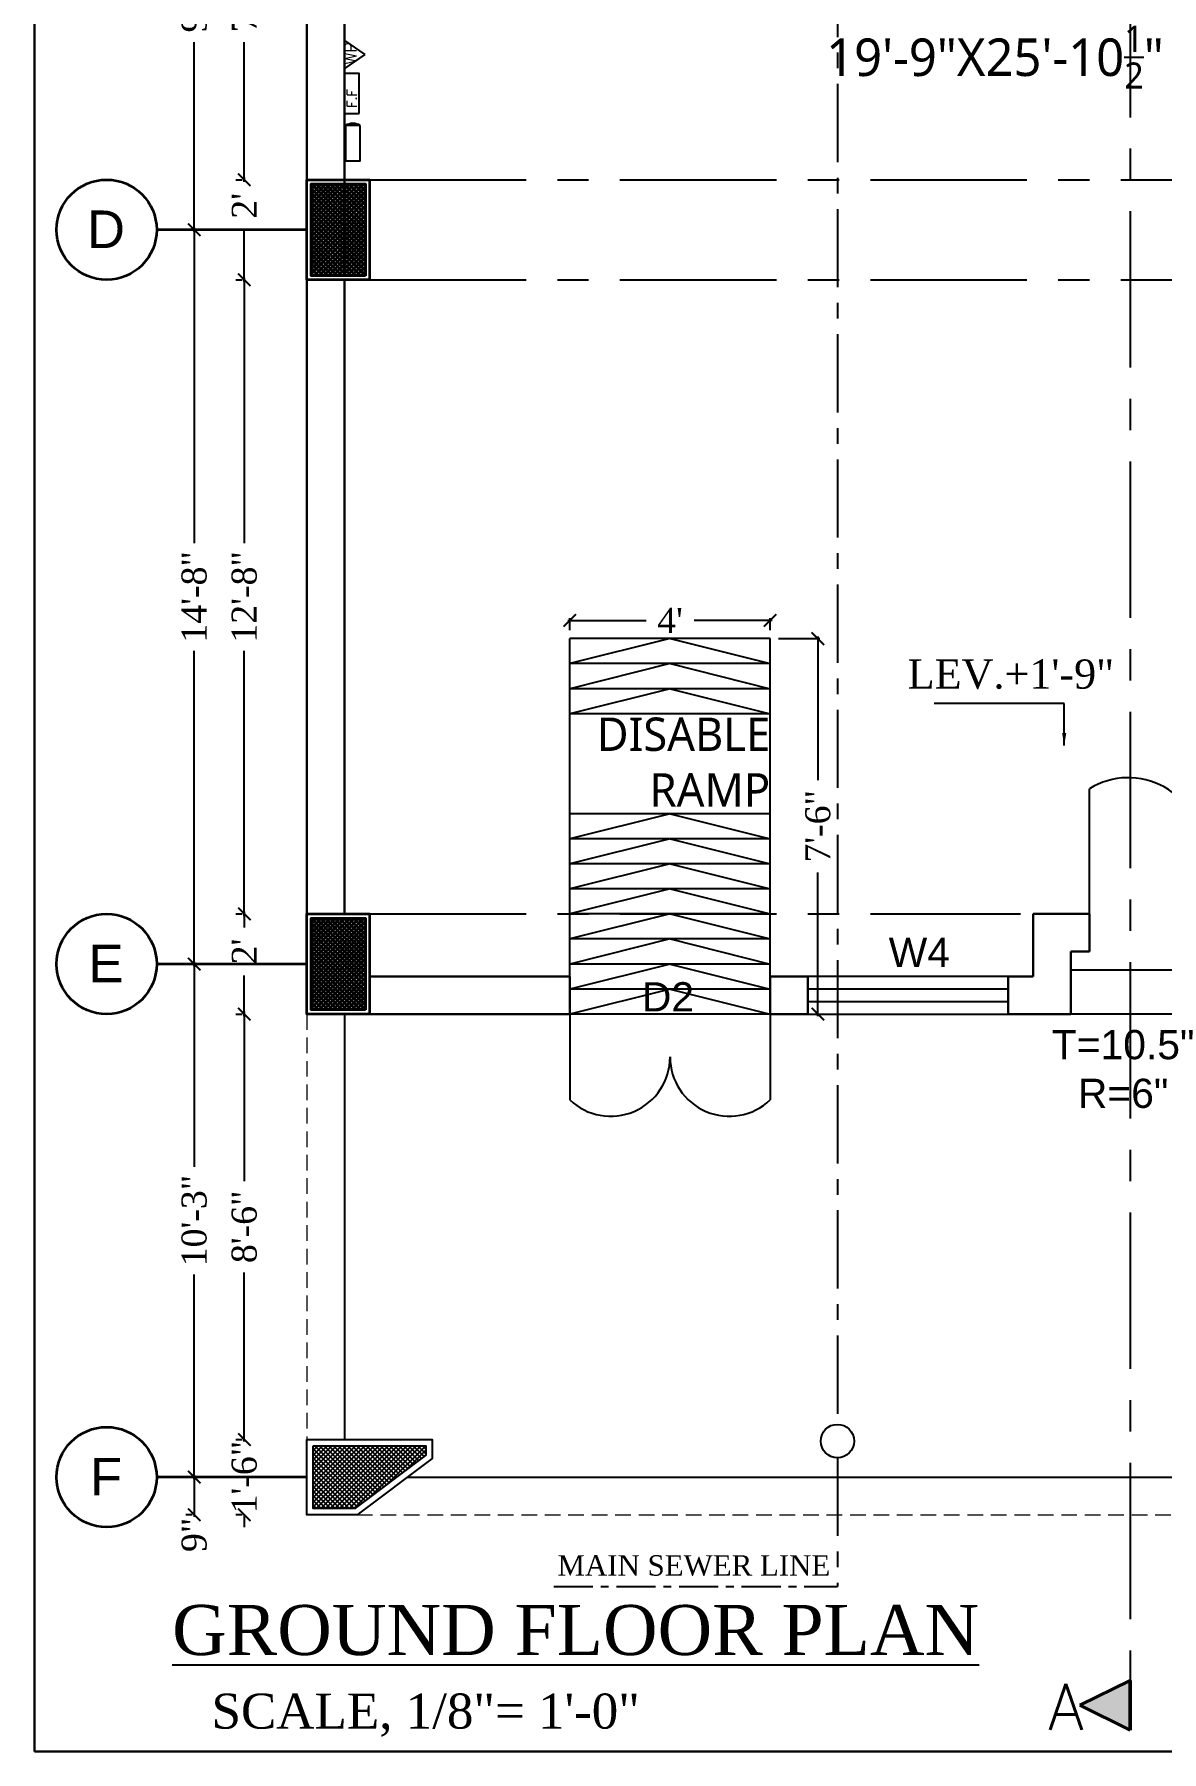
# Model space of a CAD drawing. Header units: inches. Extents: x 137014 to 144844, y -150241 to -148176.
# Drawn here: x 139129.5 to 139399.6, y -150221.1 to -149809.4 of the extents above; entities that cross this region are included whole.
import ezdxf

# ---------------------------------------------------------------- set-up
doc = ezdxf.new("R2010")
doc.units = ezdxf.units.IN
doc.header["$LTSCALE"] = 15
doc.header["$MEASUREMENT"] = 0
doc.header["$PDMODE"] = 2
for name, pattern in [('CENTER', [2, 1.25, -0.25, 0.25, -0.25]), ('DASHEDX2', [1.5, 1, -0.5]), ('HIDDEN', [0.375, 0.25, -0.125])]:
    doc.linetypes.add(name, pattern=pattern)
doc.layers.get('0').update_dxf_attribs({"linetype": 'CONTINUOUS'})
doc.layers.get('Defpoints').update_dxf_attribs({"linetype": 'CONTINUOUS'})
for name, color, linetype in [('COLUMN', 4, 'CONTINUOUS'), ('Column Hatch', 32, 'CONTINUOUS'), ('dimenion', 8, 'CONTINUOUS'), ('door', 74, 'CONTINUOUS'), ('dooted', 7, 'DASHEDX2'), ('HATCH', 252, 'CONTINUOUS'), ('stair', 31, 'CONTINUOUS'), ('TEXT', 2, 'CONTINUOUS'), ('TXT', 3, 'CONTINUOUS'), ('WINDOW', 140, 'CONTINUOUS')]:
    doc.layers.add(name, color=color, linetype=linetype)
for name, color, linetype, lineweight in [('DIMENSION', 251, 'CONTINUOUS', 15), ('DOTTED', 255, 'HIDDEN', 5), ('tex2', 2, 'CONTINUOUS', 0), ('WALL', 1, 'CONTINUOUS', 30), ('WALLS', 1, 'CONTINUOUS', 50)]:
    doc.layers.add(name, color=color, linetype=linetype, lineweight=lineweight)
doc.styles.add('arial', font='times.ttf')
doc.styles.add('ROMANS', font='romans.shx')
doc.styles.get("Standard").update_dxf_attribs({"font": 'romand.shx', "height": 8})
doc.styles.add('times', font='times.ttf', dxfattribs={"height": 6})
doc.styles.add('TIMES NEW ROMAN', font='times.ttf')
doc.dimstyles.new('ms-4', dxfattribs={"dimscale": 96, "dimtxt": 0.0625, "dimasz": 0.03125, "dimexe": 0.03125, "dimexo": 0.03125, "dimgap": 0.02, "dimtad": 0, "dimdec": 1, "dimzin": 0, "dimdsep": 46, "dimlunit": 4, "dimtxsty": 'arial', "dimblk": 'ARCHTICK', "dimcen": 0.09, "dimdle": 0.03125, "dimclrt": 3, "dimadec": 0, "dimazin": 0, "dimtfac": 1, "dimtdec": 1, "dimtofl": 0, "dimtmove": 2, "dimatfit": 3, "dimfxl": 1, "dimtolj": 1, "dimtzin": 0, "dimarcsym": 0})
doc.dimstyles.new('NAUMAN', dxfattribs={"dimtxt": 7, "dimasz": 3, "dimexe": 0.5, "dimexo": 2, "dimgap": 3, "dimtad": 0, "dimdec": 1, "dimzin": 0, "dimdsep": 46, "dimlunit": 4, "dimtxsty": 'times', "dimblk1": 'ARCHTICK', "dimblk2": 'ARCHTICK', "dimsah": 1, "dimcen": 0, "dimdle": 0.5, "dimclrd": 256, "dimclre": 256, "dimclrt": 2, "dimadec": 0, "dimazin": 0, "dimtfac": 1, "dimtdec": 1, "dimtix": 1, "dimtofl": 0, "dimtmove": 1, "dimatfit": 3, "dimldrblk": 'ARCHTICK', "dimfxl": 4, "dimtolj": 1, "dimtzin": 0, "dimarcsym": 0})

# ---------------------------------------------------------------- blocks, each defined once
blk = doc.blocks.new('_ARCHTICK')
at = {"color": 0, "linetype": 'ByBlock', "const_width": 0.15}
blk.add_lwpolyline([(-0.5, -0.5), (0.5, 0.5)], dxfattribs=at)
blk = doc.blocks.new('*D1024')
at = {"layer": 'Defpoints', "color": 0, "ltscale": 5, "transparency": 16777216}
for p in [(139305.81, -149954.28), (139317.24, -149954.28), (139305.81, -150044.28)]:
    blk.add_point(p, dxfattribs=at)
at = {"layer": 'dimenion', "lineweight": -2, "ltscale": 5, "transparency": 16777216}
for p, q in [((139307.81, -149954.28), (139317.74, -149954.28)), ((139317.24, -149953.78), (139317.24, -149988.23)), ((139317.24, -150044.78), (139317.24, -150010.34)), ((139307.81, -150044.28), (139317.74, -150044.28))]:
    blk.add_line(p, q, dxfattribs=at)
at = {"layer": 'dimenion', "lineweight": -2, "ltscale": 5, "transparency": 16777216, "xscale": 3, "yscale": 3, "zscale": 3}
for p, rotation in [((139317.24, -149954.28), 90), ((139317.24, -150044.28), 270)]:
    blk.add_blockref('_ARCHTICK', p, dxfattribs=dict(at, rotation=rotation))
at = {"layer": 'dimenion', "color": 2, "ltscale": 5, "transparency": 16777216, "insert": (139317.24, -149999.28), "char_height": 6, "attachment_point": 5, "rotation": 90, "style": 'times'}
blk.add_mtext('\\A1;7\'-6"', dxfattribs=at)
blk = doc.blocks.new('*D1025')
at = {"layer": 'Defpoints', "color": 0, "ltscale": 5, "transparency": 16777216}
for p in [(139257.81, -149949.92), (139257.81, -149954.28), (139305.81, -149954.28)]:
    blk.add_point(p, dxfattribs=at)
at = {"layer": 'dimenion', "lineweight": -2, "ltscale": 5, "transparency": 16777216}
for p, q in [((139257.31, -149949.92), (139276.06, -149949.92)), ((139257.81, -149952.28), (139257.81, -149949.42)), ((139306.31, -149949.92), (139287.57, -149949.92)), ((139305.81, -149952.28), (139305.81, -149949.42))]:
    blk.add_line(p, q, dxfattribs=at)
at = {"layer": 'dimenion', "lineweight": -2, "ltscale": 5, "transparency": 16777216, "xscale": 3, "yscale": 3, "zscale": 3, "rotation": 180}
blk.add_blockref('_ARCHTICK', (139257.81, -149949.92), dxfattribs=at)
at = {"layer": 'dimenion', "lineweight": -2, "ltscale": 5, "transparency": 16777216, "xscale": 3, "yscale": 3, "zscale": 3}
blk.add_blockref('_ARCHTICK', (139305.81, -149949.92), dxfattribs=at)
at = {"layer": 'dimenion', "color": 2, "ltscale": 5, "transparency": 16777216, "insert": (139281.81, -149949.92), "char_height": 6, "attachment_point": 5, "style": 'times'}
blk.add_mtext("\\A1;4'", dxfattribs=at)
blk = doc.blocks.new('*D901')
at = {"layer": 'Defpoints', "color": 0, "ltscale": 5, "transparency": 16777216}
for p in [(139167.81, -149744.28), (139167.81, -149856.28), (139167.81, -149856.28)]:
    blk.add_point(p, dxfattribs=at)
at = {"layer": 'HATCH', "lineweight": -2, "ltscale": 5, "transparency": 16777216}
for p, q in [((139165.81, -149744.28), (139167.31, -149744.28)), ((139167.81, -149743.78), (139167.81, -149789.24)), ((139167.81, -149856.78), (139167.81, -149811.33)), ((139165.81, -149856.28), (139167.31, -149856.28))]:
    blk.add_line(p, q, dxfattribs=at)
at = {"layer": 'HATCH', "lineweight": -2, "ltscale": 5, "transparency": 16777216, "xscale": 3, "yscale": 3, "zscale": 3}
for p, rotation in [((139167.81, -149744.28), 90), ((139167.81, -149856.28), 270)]:
    blk.add_blockref('_ARCHTICK', p, dxfattribs=dict(at, rotation=rotation))
at = {"layer": 'HATCH', "color": 2, "ltscale": 5, "transparency": 16777216, "insert": (139167.81, -149800.28), "char_height": 6, "attachment_point": 5, "rotation": 90, "style": 'times'}
blk.add_mtext('\\A1;9\'-4"', dxfattribs=at)
blk = doc.blocks.new('*D902')
at = {"layer": 'Defpoints', "color": 0, "ltscale": 5, "transparency": 16777216}
for p in [(139167.81, -149856.28), (139167.81, -150032.28), (139167.81, -150032.28)]:
    blk.add_point(p, dxfattribs=at)
at = {"layer": 'HATCH', "lineweight": -2, "ltscale": 5, "transparency": 16777216}
for p, q in [((139165.81, -149856.28), (139167.31, -149856.28)), ((139167.81, -149855.78), (139167.81, -149931.37)), ((139167.81, -150032.78), (139167.81, -149957.2)), ((139165.81, -150032.28), (139167.31, -150032.28))]:
    blk.add_line(p, q, dxfattribs=at)
at = {"layer": 'HATCH', "lineweight": -2, "ltscale": 5, "transparency": 16777216, "xscale": 3, "yscale": 3, "zscale": 3}
for p, rotation in [((139167.81, -149856.28), 90), ((139167.81, -150032.28), 270)]:
    blk.add_blockref('_ARCHTICK', p, dxfattribs=dict(at, rotation=rotation))
at = {"layer": 'HATCH', "color": 2, "ltscale": 5, "transparency": 16777216, "insert": (139167.81, -149944.28), "char_height": 6, "attachment_point": 5, "rotation": 90, "style": 'times'}
blk.add_mtext('\\A1;14\'-8"', dxfattribs=at)
blk = doc.blocks.new('*D903')
at = {"layer": 'Defpoints', "color": 0, "ltscale": 5, "transparency": 16777216}
for p in [(139167.81, -150032.28), (139167.81, -150155.28), (139167.81, -150155.28)]:
    blk.add_point(p, dxfattribs=at)
at = {"layer": 'HATCH', "lineweight": -2, "ltscale": 5, "transparency": 16777216}
for p, q in [((139165.81, -150032.28), (139167.31, -150032.28)), ((139167.81, -150031.78), (139167.81, -150080.87)), ((139167.81, -150155.78), (139167.81, -150106.7)), ((139165.81, -150155.28), (139167.31, -150155.28))]:
    blk.add_line(p, q, dxfattribs=at)
at = {"layer": 'HATCH', "lineweight": -2, "ltscale": 5, "transparency": 16777216, "xscale": 3, "yscale": 3, "zscale": 3}
for p, rotation in [((139167.81, -150032.28), 90), ((139167.81, -150155.28), 270)]:
    blk.add_blockref('_ARCHTICK', p, dxfattribs=dict(at, rotation=rotation))
at = {"layer": 'HATCH', "color": 2, "ltscale": 5, "transparency": 16777216, "insert": (139167.81, -150093.78), "char_height": 6, "attachment_point": 5, "rotation": 90, "style": 'times'}
blk.add_mtext('\\A1;10\'-3"', dxfattribs=at)
blk = doc.blocks.new('*D904')
at = {"layer": 'Defpoints', "color": 0, "ltscale": 5, "transparency": 16777216}
for p in [(139167.81, -150155.28), (139167.81, -150164.28), (139167.81, -150164.28)]:
    blk.add_point(p, dxfattribs=at)
at = {"layer": 'HATCH', "lineweight": -2, "ltscale": 5, "transparency": 16777216}
for p, q in [((139165.81, -150155.28), (139167.31, -150155.28)), ((139167.81, -150154.78), (139167.81, -150164.78)), ((139165.81, -150164.28), (139167.31, -150164.28))]:
    blk.add_line(p, q, dxfattribs=at)
at = {"layer": 'HATCH', "lineweight": -2, "ltscale": 5, "transparency": 16777216, "xscale": 3, "yscale": 3, "zscale": 3}
for p, rotation in [((139167.81, -150155.28), 90), ((139167.81, -150164.28), 270)]:
    blk.add_blockref('_ARCHTICK', p, dxfattribs=dict(at, rotation=rotation))
at = {"layer": 'HATCH', "color": 2, "ltscale": 5, "transparency": 16777216, "insert": (139167.81, -150169.13), "char_height": 6, "attachment_point": 5, "rotation": 90, "style": 'times'}
blk.add_mtext('\\A1;9"', dxfattribs=at)
blk = doc.blocks.new('*D910')
at = {"layer": 'Defpoints', "color": 0, "ltscale": 5, "transparency": 16777216}
for p in [(139179.81, -149756.28), (139179.81, -149844.28), (139179.81, -149844.28)]:
    blk.add_point(p, dxfattribs=at)
at = {"layer": 'HATCH', "lineweight": -2, "ltscale": 5, "transparency": 16777216}
for p, q in [((139177.81, -149756.28), (139179.31, -149756.28)), ((139179.81, -149755.78), (139179.81, -149789.23)), ((139179.81, -149844.78), (139179.81, -149811.34)), ((139177.81, -149844.28), (139179.31, -149844.28))]:
    blk.add_line(p, q, dxfattribs=at)
at = {"layer": 'HATCH', "lineweight": -2, "ltscale": 5, "transparency": 16777216, "xscale": 3, "yscale": 3, "zscale": 3}
for p, rotation in [((139179.81, -149756.28), 90), ((139179.81, -149844.28), 270)]:
    blk.add_blockref('_ARCHTICK', p, dxfattribs=dict(at, rotation=rotation))
at = {"layer": 'HATCH', "color": 2, "ltscale": 5, "transparency": 16777216, "insert": (139179.81, -149800.28), "char_height": 6, "attachment_point": 5, "rotation": 90, "style": 'times'}
blk.add_mtext('\\A1;7\'-4"', dxfattribs=at)
blk = doc.blocks.new('*D911')
at = {"layer": 'Defpoints', "color": 0, "ltscale": 5, "transparency": 16777216}
for p in [(139179.81, -149844.28), (139179.81, -149868.28), (139179.81, -149868.28)]:
    blk.add_point(p, dxfattribs=at)
at = {"layer": 'HATCH', "lineweight": -2, "ltscale": 5, "transparency": 16777216}
for p, q in [((139177.81, -149844.28), (139179.31, -149844.28)), ((139179.81, -149843.78), (139179.81, -149844.81)), ((139179.81, -149868.78), (139179.81, -149856.27)), ((139177.81, -149868.28), (139179.31, -149868.28))]:
    blk.add_line(p, q, dxfattribs=at)
at = {"layer": 'HATCH', "lineweight": -2, "ltscale": 5, "transparency": 16777216, "xscale": 3, "yscale": 3, "zscale": 3}
for p, rotation in [((139179.81, -149844.28), 90), ((139179.81, -149868.28), 270)]:
    blk.add_blockref('_ARCHTICK', p, dxfattribs=dict(at, rotation=rotation))
at = {"layer": 'HATCH', "color": 2, "ltscale": 5, "transparency": 16777216, "insert": (139179.81, -149850.54), "char_height": 6, "attachment_point": 5, "rotation": 90, "style": 'times'}
blk.add_mtext("\\A1;2'", dxfattribs=at)
blk = doc.blocks.new('*D912')
at = {"layer": 'Defpoints', "color": 0, "ltscale": 5, "transparency": 16777216}
for p in [(139179.81, -149868.28), (139179.81, -150020.28), (139179.81, -150020.28)]:
    blk.add_point(p, dxfattribs=at)
at = {"layer": 'HATCH', "lineweight": -2, "ltscale": 5, "transparency": 16777216}
for p, q in [((139177.81, -149868.28), (139179.31, -149868.28)), ((139179.81, -149867.78), (139179.81, -149931.37)), ((139179.81, -150020.78), (139179.81, -149957.2)), ((139177.81, -150020.28), (139179.31, -150020.28))]:
    blk.add_line(p, q, dxfattribs=at)
at = {"layer": 'HATCH', "lineweight": -2, "ltscale": 5, "transparency": 16777216, "xscale": 3, "yscale": 3, "zscale": 3}
for p, rotation in [((139179.81, -149868.28), 90), ((139179.81, -150020.28), 270)]:
    blk.add_blockref('_ARCHTICK', p, dxfattribs=dict(at, rotation=rotation))
at = {"layer": 'HATCH', "color": 2, "ltscale": 5, "transparency": 16777216, "insert": (139179.81, -149944.28), "char_height": 6, "attachment_point": 5, "rotation": 90, "style": 'times'}
blk.add_mtext('\\A1;12\'-8"', dxfattribs=at)
blk = doc.blocks.new('*D913')
at = {"layer": 'Defpoints', "color": 0, "ltscale": 5, "transparency": 16777216}
for p in [(139179.81, -150020.28), (139179.81, -150044.28), (139179.81, -150044.28)]:
    blk.add_point(p, dxfattribs=at)
at = {"layer": 'HATCH', "lineweight": -2, "ltscale": 5, "transparency": 16777216}
for p, q in [((139177.81, -150020.28), (139179.31, -150020.28)), ((139179.81, -150019.78), (139179.81, -150023.56)), ((139179.81, -150044.78), (139179.81, -150035.01)), ((139177.81, -150044.28), (139179.31, -150044.28))]:
    blk.add_line(p, q, dxfattribs=at)
at = {"layer": 'HATCH', "lineweight": -2, "ltscale": 5, "transparency": 16777216, "xscale": 3, "yscale": 3, "zscale": 3}
for p, rotation in [((139179.81, -150020.28), 90), ((139179.81, -150044.28), 270)]:
    blk.add_blockref('_ARCHTICK', p, dxfattribs=dict(at, rotation=rotation))
at = {"layer": 'HATCH', "color": 2, "ltscale": 5, "transparency": 16777216, "insert": (139179.81, -150029.28), "char_height": 6, "attachment_point": 5, "rotation": 90, "style": 'times'}
blk.add_mtext("\\A1;2'", dxfattribs=at)
blk = doc.blocks.new('*D914')
at = {"layer": 'Defpoints', "color": 0, "ltscale": 5, "transparency": 16777216}
for p in [(139179.81, -150044.28), (139179.81, -150146.28), (139179.81, -150146.28)]:
    blk.add_point(p, dxfattribs=at)
at = {"layer": 'HATCH', "lineweight": -2, "ltscale": 5, "transparency": 16777216}
for p, q in [((139177.81, -150044.28), (139179.31, -150044.28)), ((139179.81, -150043.78), (139179.81, -150084.33)), ((139179.81, -150146.78), (139179.81, -150106.23)), ((139177.81, -150146.28), (139179.31, -150146.28))]:
    blk.add_line(p, q, dxfattribs=at)
at = {"layer": 'HATCH', "lineweight": -2, "ltscale": 5, "transparency": 16777216, "xscale": 3, "yscale": 3, "zscale": 3}
for p, rotation in [((139179.81, -150044.28), 90), ((139179.81, -150146.28), 270)]:
    blk.add_blockref('_ARCHTICK', p, dxfattribs=dict(at, rotation=rotation))
at = {"layer": 'HATCH', "color": 2, "ltscale": 5, "transparency": 16777216, "insert": (139179.81, -150095.28), "char_height": 6, "attachment_point": 5, "rotation": 90, "style": 'times'}
blk.add_mtext('\\A1;8\'-6"', dxfattribs=at)
blk = doc.blocks.new('*D915')
at = {"layer": 'Defpoints', "color": 0, "ltscale": 5, "transparency": 16777216}
for p in [(139179.81, -150146.28), (139179.81, -150164.28), (139179.81, -150164.28)]:
    blk.add_point(p, dxfattribs=at)
at = {"layer": 'HATCH', "lineweight": -2, "ltscale": 5, "transparency": 16777216}
for p, q in [((139179.81, -150146.28), (139179.81, -150143.28)), ((139177.81, -150146.28), (139179.31, -150146.28)), ((139177.81, -150164.28), (139179.31, -150164.28)), ((139179.81, -150164.28), (139179.81, -150167.28))]:
    blk.add_line(p, q, dxfattribs=at)
at = {"layer": 'HATCH', "lineweight": -2, "ltscale": 5, "transparency": 16777216, "xscale": 3, "yscale": 3, "zscale": 3}
for p, rotation in [((139179.81, -150146.28), 270), ((139179.81, -150164.28), 90)]:
    blk.add_blockref('_ARCHTICK', p, dxfattribs=dict(at, rotation=rotation))
at = {"layer": 'HATCH', "color": 2, "ltscale": 5, "transparency": 16777216, "insert": (139179.81, -150155.28), "char_height": 6, "attachment_point": 5, "rotation": 90, "style": 'times'}
blk.add_mtext('\\A1;1\'-6"', dxfattribs=at)

msp = doc.modelspace()

# ---------------------------------------------------------------- hatches: boundary and pattern name
msp.add_hatch(color=256).paths.add_polyline_path([(139207.60079, -149831.28685), (139204.03418, -149831.28685, -0.26545942)])
at = {"layer": 'Column Hatch', "lineweight": 35}
h = msp.add_hatch(dxfattribs=at)
h.set_pattern_fill('ANSI37', color=256, scale=0.25)
h.set_pattern_definition([(45, (139542.8148, -149844.28335), (-0.561266, 0.561266), []), (135, (139542.8148, -149844.28335), (-0.561266, -0.561266), [])])
h.paths.add_polyline_path([(139208.81484, -149867.28335), (139195.81484, -149867.28335), (139195.81484, -149845.28335), (139208.81484, -149845.28335)])
h = msp.add_hatch(dxfattribs=at)
h.set_pattern_fill('ANSI37', color=256, scale=0.25)
h.set_pattern_definition([(45, (139542.8148, -150020.28335), (-0.561266, 0.561266), []), (135, (139542.8148, -150020.28335), (-0.561266, -0.561266), [])])
h.paths.add_polyline_path([(139208.81484, -150043.28335), (139195.81484, -150043.28335), (139195.81484, -150021.28335), (139208.81484, -150021.28335)])
at = {"layer": 'Column Hatch'}
h = msp.add_hatch(dxfattribs=at)
h.set_pattern_fill('ANSI37', color=256, scale=0.25)
h.set_pattern_definition([(45, (111053.51634, -150784.0683), (-0.561266008, 0.561266008), []), (135, (111053.51634, -150784.0683), (-0.561266008, -0.561266008), [])])
edge = h.paths.add_edge_path(flags=16)
edge.add_arc((139200.81484, -150155.28335), 0.01076, 180, 540, ccw=False)
h.paths.add_polyline_path([(139196.31484, -150147.78335), (139223.31484, -150147.78335), (139223.31484, -150150.03335), (139206.31484, -150162.78335), (139196.31484, -150162.78335)])
at = {"layer": 'DIMENSION', "ltscale": 5}
msp.add_hatch(color=256, dxfattribs=at).paths.add_polyline_path([(139379.99432, -150209.96263), (139392.02182, -150215.89934), (139392.02182, -150204.02593)])

# ---------------------------------------------------------------- linework, layer by layer
at = {"ltscale": 0.22}
for p, q in [((139203.81484, -149817.59576), (139203.81484, -149810.89315)), ((139203.81484, -149810.89315), (139208.70297, -149814.24445)), ((139208.70297, -149814.24445), (139203.81484, -149817.59576))]:
    msp.add_line(p, q, dxfattribs=at)
msp.add_lwpolyline([(139207.30912, -149828.4372), (139207.30912, -149818.83423), (139203.81484, -149818.83423), (139203.81484, -149828.4372)], close=True, dxfattribs=at)
msp.add_lwpolyline([(139207.60079, -149831.28685), (139204.03418, -149831.28685), (139204.03418, -149839.79103), (139207.60079, -149839.79103)], close=True)
at = {"ltscale": 5}
msp.add_circle((139321.92556, -150146.63109), 4, dxfattribs=at)
msp.add_arc((139205.81749, -149834.40905), 3.5956, 60.2663603, 119.7336397)
at = {"layer": 'COLUMN', "lineweight": 35}
for p, q in [((139194.81484, -149856.28335), (139158.81484, -149856.28335)), ((139194.81484, -150032.28335), (139158.81484, -150032.28335)), ((139194.81484, -150155.28335), (139158.81484, -150155.28335))]:
    msp.add_line(p, q, dxfattribs=at)
for points in [[(139209.81484, -149868.28335), (139194.81484, -149868.28335), (139194.81484, -149844.28335), (139209.81484, -149844.28335)], [(139209.81484, -150044.28335), (139194.81484, -150044.28335), (139194.81484, -150020.28335), (139209.81484, -150020.28335)]]:
    msp.add_lwpolyline(points, close=True, dxfattribs=at)
at = {"layer": 'COLUMN'}
msp.add_lwpolyline([(139194.81484, -150146.28335), (139224.81484, -150146.28335), (139224.81484, -150150.78335), (139206.81484, -150164.28335), (139194.81484, -150164.28335), (139194.81484, -150146.28335)], dxfattribs=at)
at = {"layer": 'COLUMN', "lineweight": 35}
for centre in [(139146.81484, -149856.28335), (139146.81484, -150032.28335), (139146.81484, -150155.28335)]:
    msp.add_circle(centre, 12, dxfattribs=at)
at = {"layer": 'Column Hatch', "lineweight": 35}
for points in [[(139208.81484, -149867.28335), (139195.81484, -149867.28335), (139195.81484, -149845.28335), (139208.81484, -149845.28335)], [(139208.81484, -150043.28335), (139195.81484, -150043.28335), (139195.81484, -150021.28335), (139208.81484, -150021.28335)]]:
    msp.add_lwpolyline(points, close=True, dxfattribs=at)
at = {"layer": 'Column Hatch'}
msp.add_lwpolyline([(139196.31484, -150147.78335), (139223.31484, -150147.78335), (139223.31484, -150150.03335), (139206.31484, -150162.78335), (139196.31484, -150162.78335)], close=True, dxfattribs=at)
at = {"layer": 'door'}
for p, q in [((139257.81484, -150044.28335), (139257.81484, -150064.85478)), ((139305.81484, -150044.28335), (139305.81484, -150064.85478))]:
    msp.add_line(p, q, dxfattribs=at)
for centre, start, end in [((139267.61075, -150054.56906), 226.397181, 0), ((139296.01892, -150054.56906), 180, 313.602819)]:
    msp.add_arc(centre, 14.20408, start, end, dxfattribs=at)
at = {"layer": 'dooted', "linetype": 'CENTER', "ltscale": 2}
for p, q in [((139392.02182, -149431.83098), (139392.02182, -150215.89934)), ((139209.81484, -149844.28335), (139545.81484, -149844.28335)), ((139209.81484, -149868.28335), (139545.81484, -149868.28335)), ((139209.81484, -150020.28335), (139365.81484, -150020.28335))]:
    msp.add_line(p, q, dxfattribs=at)
at = {"layer": 'dooted', "linetype": 'CENTER'}
for p, q in [((139321.92556, -149611.32468), (139321.92556, -150142.63109)), ((139321.92556, -150150.63109), (139321.92556, -150181.50955))]:
    msp.add_line(p, q, dxfattribs=at)
at = {"layer": 'dooted', "linetype": 'CENTER', "ltscale": 0.5}
msp.add_line((139253.96325, -150181.50955), (139321.92556, -150181.50955), dxfattribs=at)
at = {"layer": 'DOTTED'}
for p, q in [((139194.81484, -150044.28335), (139194.81484, -150146.28335)), ((139206.81484, -150164.28335), (139542.81484, -150164.28335))]:
    msp.add_line(p, q, dxfattribs=at)
at = {"layer": 'stair'}
for p, q in [((139203.81484, -150044.28335), (139203.81484, -150146.28335)), ((139218.81484, -150155.28335), (139530.81484, -150155.28335))]:
    msp.add_line(p, q, dxfattribs=at)
at = {"layer": 'WALL', "ltscale": 3}
msp.add_line((139129.51063, -148370.08812), (139129.51063, -150221.08812), dxfattribs=at)
at = {"layer": 'WALL'}
for p, q in [((139194.81484, -149756.28335), (139194.81484, -149866.53335)), ((139203.81484, -149756.28335), (139203.81484, -149866.53335)), ((139203.81484, -149824.0759), (139203.81484, -149815.0759)), ((139194.81484, -149868.28335), (139194.81484, -150020.28335)), ((139203.81484, -149868.28335), (139203.81484, -150020.28335)), ((139368.81484, -150020.28335), (139368.81484, -150035.28335)), ((139382.31484, -150020.28335), (139368.81484, -150020.28335)), ((139382.31484, -150020.28335), (139382.31484, -150029.28335)), ((139377.81484, -150029.28335), (139377.81484, -150044.28335)), ((139382.31484, -150029.28335), (139377.81484, -150029.28335)), ((139257.81484, -150035.28335), (139209.81484, -150035.28335)), ((139257.81484, -150035.28335), (139257.81484, -150044.28335)), ((139314.81484, -150035.28335), (139305.81484, -150035.28335)), ((139305.81484, -150035.28335), (139305.81484, -150044.28335)), ((139314.81484, -150035.28335), (139314.81484, -150044.28335)), ((139368.81484, -150035.28335), (139362.81484, -150035.28335)), ((139362.81484, -150035.28335), (139362.81484, -150044.28335)), ((139209.81484, -150044.28335), (139257.81484, -150044.28335)), ((139305.81484, -150044.28335), (139314.81484, -150044.28335)), ((139362.81484, -150044.28335), (139377.81484, -150044.28335)), ((139129.51063, -150221.08812), (141865.51063, -150221.08812))]:
    msp.add_line(p, q, dxfattribs=at)
at = {"layer": 'WALLS', "ltscale": 5}
for p, q in [((139379.99432, -150209.96263), (139392.02182, -150204.02593)), ((139392.02182, -150215.89934), (139392.02182, -150204.02593)), ((139392.02182, -150215.89934), (139379.99432, -150209.96263))]:
    msp.add_line(p, q, dxfattribs=at)
at = {"layer": 'WINDOW'}
for p, q in [((139305.81484, -149954.28335), (139257.81484, -149954.28335)), ((139257.81484, -150035.28335), (139257.81484, -149954.28335)), ((139281.81484, -149954.28335), (139257.81484, -149960.28335)), ((139281.81484, -149954.28335), (139305.81484, -149960.28335)), ((139305.81484, -150035.28335), (139305.81484, -149954.28335)), ((139305.81484, -149960.28335), (139257.81484, -149960.28335)), ((139281.81484, -149960.28335), (139257.81484, -149966.28335)), ((139281.81484, -149960.28335), (139305.81484, -149966.28335)), ((139305.81484, -149966.28335), (139257.81484, -149966.28335)), ((139281.81484, -149966.28335), (139257.81484, -149972.28335)), ((139281.81484, -149966.28335), (139305.81484, -149972.28335)), ((139305.81484, -149972.28335), (139257.81484, -149972.28335)), ((139382.31484, -150020.28335), (139382.31484, -149990.28335)), ((139305.81484, -149996.28335), (139257.81484, -149996.28335)), ((139281.81484, -149996.28335), (139257.81484, -150002.28335)), ((139281.81484, -149996.28335), (139305.81484, -150002.28335)), ((139305.81484, -150002.28335), (139257.81484, -150002.28335)), ((139281.81484, -150002.28335), (139257.81484, -150008.28335)), ((139281.81484, -150002.28335), (139305.81484, -150008.28335)), ((139305.81484, -150008.28335), (139257.81484, -150008.28335)), ((139281.81484, -150008.28335), (139257.81484, -150014.28335)), ((139281.81484, -150008.28335), (139305.81484, -150014.28335)), ((139305.81484, -150014.28335), (139257.81484, -150014.28335)), ((139281.81484, -150014.28335), (139257.81484, -150020.28335)), ((139281.81484, -150014.28335), (139305.81484, -150020.28335)), ((139305.81484, -150020.28335), (139257.81484, -150020.28335)), ((139281.81484, -150020.28335), (139257.81484, -150026.28335)), ((139281.81484, -150020.28335), (139305.81484, -150026.28335)), ((139305.81484, -150026.28335), (139257.81484, -150026.28335)), ((139281.81484, -150026.28335), (139257.81484, -150032.28335)), ((139281.81484, -150026.28335), (139305.81484, -150032.28335)), ((139305.81484, -150032.28335), (139257.81484, -150032.28335)), ((139281.81484, -150032.28335), (139257.81484, -150038.28335)), ((139281.81484, -150032.28335), (139305.81484, -150038.28335)), ((139440.81484, -150033.78335), (139377.81484, -150033.78335)), ((139305.81484, -150038.28335), (139257.81484, -150038.28335)), ((139281.81484, -150038.28335), (139257.81484, -150044.28335)), ((139281.81484, -150038.28335), (139305.81484, -150044.28335)), ((139362.81484, -150035.28335), (139314.81484, -150035.28335)), ((139362.81484, -150038.28335), (139314.81484, -150038.28335)), ((139314.81484, -150041.28335), (139362.81484, -150041.28335)), ((139305.81484, -150044.28335), (139257.81484, -150044.28335)), ((139314.81484, -150044.28335), (139362.81484, -150044.28335)), ((139440.81484, -150044.28335), (139377.81484, -150044.28335))]:
    msp.add_line(p, q, dxfattribs=at)
msp.add_arc((139391.64817, -150005.28335), 17.66667, 0, 121.8907918, dxfattribs=at)

# ---------------------------------------------------------------- texts
at = {"ltscale": 0.22, "attachment_point": 7, "rotation": 90}
for s, insert, char_height, width in [('WP', (139206.67566, -149816.66029), 2.791126, 5.5451187), ('F.F', (139206.74027, -149827.05362), 2.290155, 1.9531261)]:
    msp.add_mtext(s, dxfattribs=dict(at, insert=insert, char_height=char_height, width=width))
at = {"layer": 'tex2', "attachment_point": 5, "style": 'arial'}
for s, insert, char_height in [('{\\fArial|b0|i0|c0|p34;D}', (139146.68009, -149856.15863), 9), ('{\\fArial|b0|i0|c0|p34;W4}', (139341.54583, -150029.49923), 7), ('{\\fArial|b0|i0|c0|p34;E}', (139146.68009, -150032.15863), 9), ('{\\fArial|b0|i0|c0|p34;D2}', (139281.3195, -150040.14176), 7), ('{\\fArial|b0|i0|c0|p34;T=10.5"\\PR=6"}', (139390.3661, -150057.49274), 7), ('{\\fArial|b0|i0|c0|p34;F}', (139146.68009, -150155.15863), 9)]:
    msp.add_mtext(s, dxfattribs=dict(at, insert=insert, char_height=char_height))
at = {"layer": 'tex2', "insert": (139363.48611, -149962.84775), "char_height": 7, "width": 50.6877803, "attachment_point": 5, "style": 'arial'}
msp.add_mtext('\\A1;LEV.+1\'-9"', dxfattribs=at)
at = {"layer": 'TEXT'}
for s, height, style, p in [('MAIN SEWER LINE', 4.9, 'TIMES NEW ROMAN', (139254.83857, -150178.89854)), ('A', 11.088, 'ROMANS', (139372.40514, -150215.89404))]:
    msp.add_text(s, height=height, dxfattribs=dict(at, style=style)).set_placement(p)
for s, insert, char_height, width, attachment_point in [('\\A1;\\pi24.18247;{\\fTrebuchet MS|b0|i0|c0|p34;OFFICE\\P\\pi5.16213;19\'-9"X25\'-10\\H0.7x;\\S1/2;\\H1.4286x;"}', (139314.04934, -149792.36052), 9, 86.3649364, 1), ('{\\fTrebuchet MS|b0|i0|c0|p34;DISABLE\\PRAMP}', (139305.81484, -149973.20495), 8, 48, 3)]:
    msp.add_mtext(s, dxfattribs=dict(at, insert=insert, char_height=char_height, width=width, attachment_point=attachment_point))
at = {"layer": 'TXT', "style": 'arial'}
msp.add_text('SCALE, 1/8"= 1\'-0" ', height=8.4, dxfattribs=at).set_placement((139171.95992, -150215.56528))
at = {"layer": 'TXT', "insert": (139355.86428, -150185.91456), "char_height": 12, "width": 336.6115126, "attachment_point": 3, "style": 'arial'}
msp.add_mtext('{\\LGROUND FLOOR PLAN}', dxfattribs=at)

# ---------------------------------------------------------------- dimensions: what is measured, and where the dimension line sits
at = {"layer": 'dimenion', "ltscale": 5}
for base, p1, p2, angle, picture, middle in [((139257.81484, -149949.92444), (139305.81484, -149954.28335), (139257.81484, -149954.28335), 180, '*D1025', (139281.81484, -149949.92444)), ((139317.24499, -149954.28335), (139305.81484, -150044.28335), (139305.81484, -149954.28335), 90, '*D1024', (139317.24499, -149999.28335))]:
    dim = msp.add_linear_dim(base=base, p1=p1, p2=p2, angle=angle, dimstyle='NAUMAN', dxfattribs=at)
    dim.commit()
    dim.dimension.update_dxf_attribs({"geometry": picture, "text_midpoint": middle})
at = {"layer": 'HATCH', "ltscale": 5}
for base, p1, p2, picture, middle in [((139167.81484, -149856.28335), (139167.81484, -149744.28335), (139167.81484, -149856.28335), '*D901', (139167.81484, -149800.28335)), ((139179.81484, -149844.28335), (139179.81484, -149756.28335), (139179.81484, -149844.28335), '*D910', (139179.81484, -149800.28335)), ((139167.81484, -150032.28335), (139167.81484, -149856.28335), (139167.81484, -150032.28335), '*D902', (139167.81484, -149944.28335)), ((139179.81484, -150020.28335), (139179.81484, -149868.28335), (139179.81484, -150020.28335), '*D912', (139179.81484, -149944.28335)), ((139167.81484, -150155.28335), (139167.81484, -150032.28335), (139167.81484, -150155.28335), '*D903', (139167.81484, -150093.78335)), ((139179.81484, -150146.28335), (139179.81484, -150044.28335), (139179.81484, -150146.28335), '*D914', (139179.81484, -150095.28335)), ((139179.81484, -150164.28335), (139179.81484, -150146.28335), (139179.81484, -150164.28335), '*D915', (139179.81484, -150155.28335))]:
    dim = msp.add_linear_dim(base=base, p1=p1, p2=p2, angle=90, dimstyle='NAUMAN', dxfattribs=at)
    dim.commit()
    dim.dimension.update_dxf_attribs({"geometry": picture, "text_midpoint": middle})
for base, p1, p2, picture, middle in [((139179.81484, -149868.28335), (139179.81484, -149844.28335), (139179.81484, -149868.28335), '*D911', (139179.81484, -149850.54074)), ((139179.81484, -150044.28335), (139179.81484, -150020.28335), (139179.81484, -150044.28335), '*D913', (139179.81484, -150029.28471)), ((139167.81484, -150164.28335), (139167.81484, -150155.28335), (139167.81484, -150164.28335), '*D904', (139167.81484, -150169.12998))]:
    dim = msp.add_linear_dim(base=base, p1=p1, p2=p2, angle=90, dimstyle='NAUMAN', dxfattribs=at)
    dim.commit()
    dim.dimension.update_dxf_attribs({"geometry": picture, "text_midpoint": middle, "dimtype": 160})

# ---------------------------------------------------------------- leaders
at = {"layer": 'DIMENSION'}
msp.add_leader([(139376.25193, -149979.93199), (139376.25193, -149969.86615), (139345.07622, -149969.86615)], dimstyle='ms-4', override={"dimgap": 0.02, "dimtad": 0, "dimfxl": 12, "dimfxlon": 1, "dimarcsym": 1}, dxfattribs=at)

doc.saveas('drawing.dxf')
